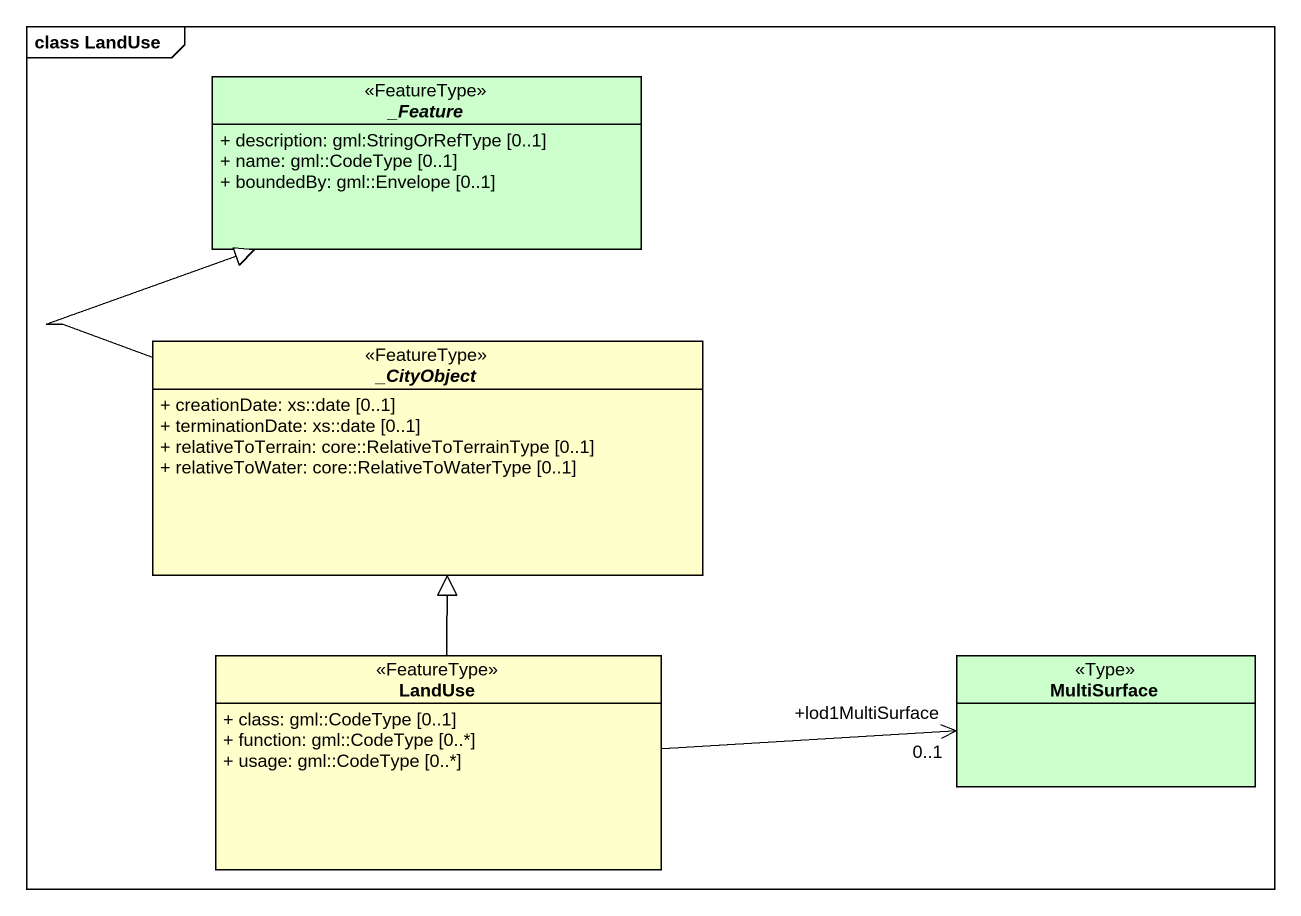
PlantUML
@startuml
mainframe class LandUse
hide circle
hide empty members
skinparam classAttributeIconSize 0
abstract class "_Feature" as Feature <<FeatureType>> #CCFFCC {
  + description: gml:StringOrRefType [0..1]
  + name: gml::CodeType [0..1]
  + boundedBy: gml::Envelope [0..1]
}
abstract class "_CityObject" as CityObject <<FeatureType>> #FFFFCC {
  + creationDate: xs::date [0..1]
  + terminationDate: xs::date [0..1]
  + relativeToTerrain: core::RelativeToTerrainType [0..1]
  + relativeToWater: core::RelativeToWaterType [0..1]
}
class LandUse <<FeatureType>> #FFFFCC {
  + class: gml::CodeType [0..1]
  + function: gml::CodeType [0..*]
  + usage: gml::CodeType [0..*]
}
class MultiSurface <<Type>> #CCFFCC
CityObject -up-|> Feature
LandUse -up-|> CityObject
MultiSurface "+lod1MultiSurface\n0..1" <-left- LandUse
@enduml
